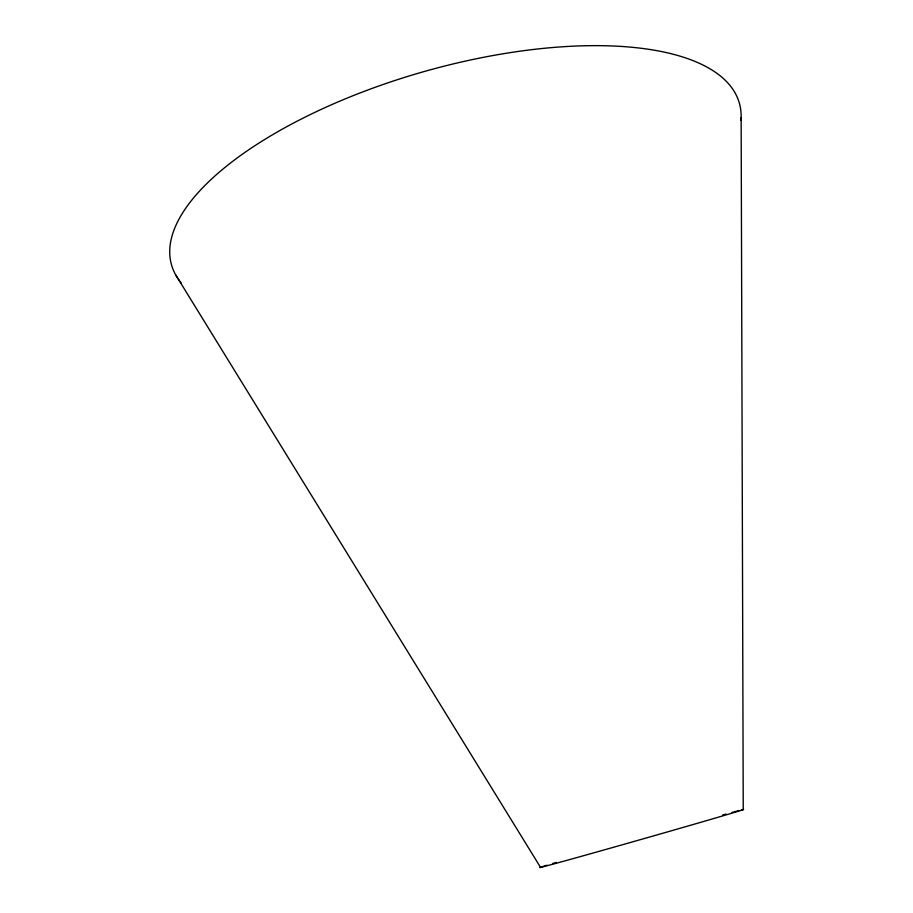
<?xml version="1.0" encoding="UTF-8"?>
<svg xmlns="http://www.w3.org/2000/svg" width="913" height="913" viewBox="0 0 913 913"><rect width="100%" height="100%" fill="white"/><g stroke="black" fill="none" stroke-linecap="round" stroke-linejoin="round"><path stroke-width="1.37" d="M175.718 274.95L540.53 867.35M741.139 117.663L743.239 809.58M741.367 809.979A105.406 0.719 -15.9 0 1 633.223 841.683A105.406 0.719 -15.9 0 1 547.127 865.182M552.593 863.538A105.406 0.719 -15.9 0 1 556.382 862.408M722.548 815.035A105.406 0.719 -15.9 0 1 726.029 814.076M732.055 812.433A105.406 0.719 -15.9 0 1 739.165 810.539M181.082 282.768A295.219 116.727 -15.9 0 1 420.037 72.72A295.219 116.727 -15.9 0 1 740.979 120.379"/></g></svg>
